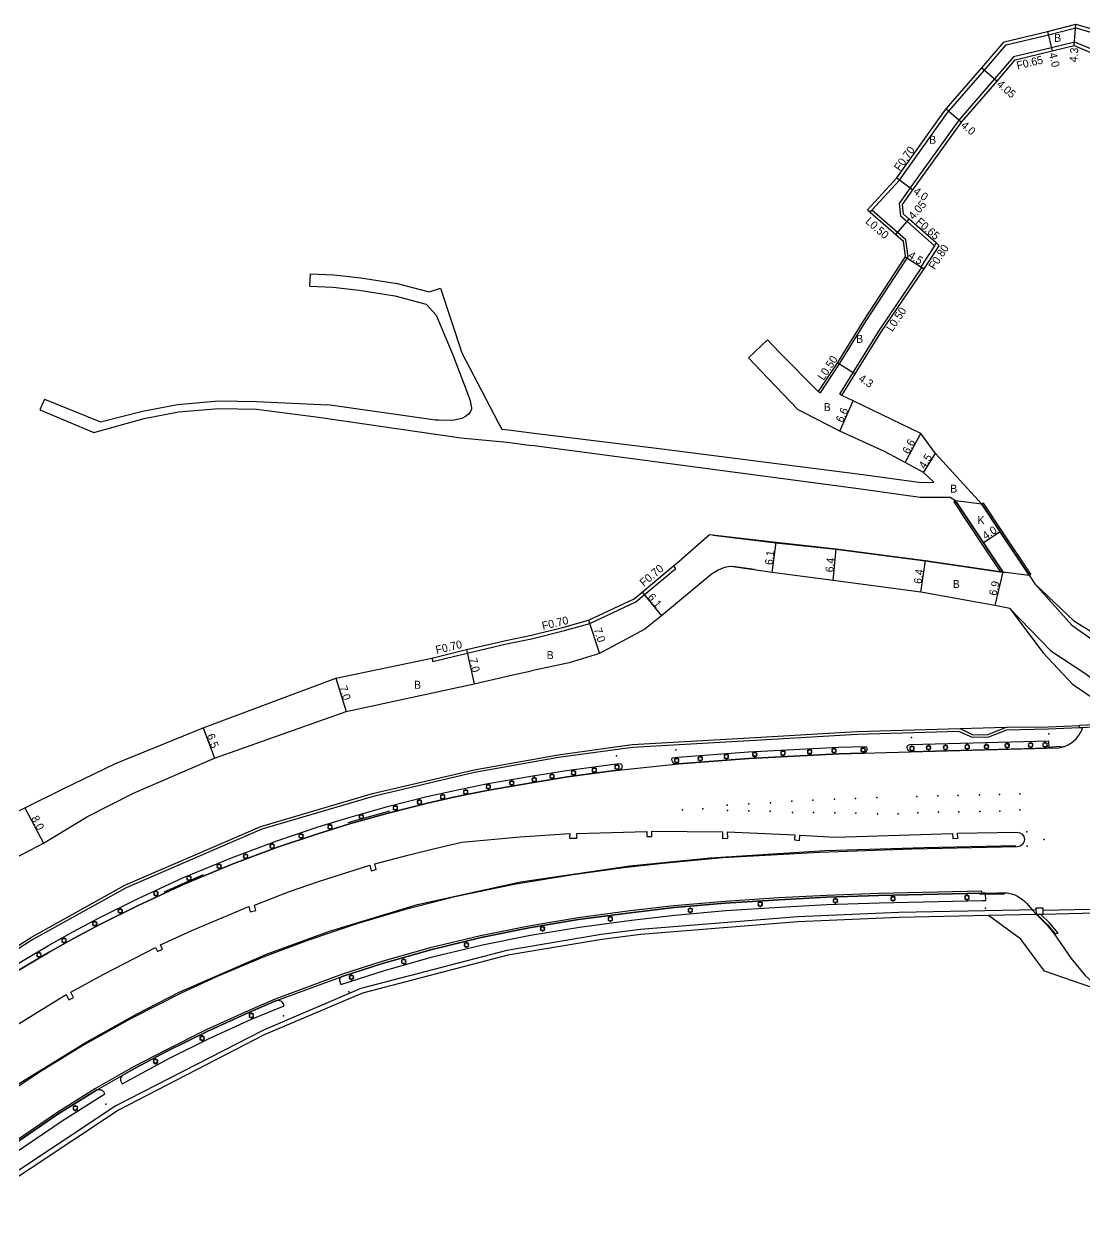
# Model space of a CAD drawing. Header units: metres. Extents: x -18400 to -16000, y -119400 to -117000.
# Drawn here: x -16384.2 to -16172.1, y -117499.7 to -117257.8 of the extents above; entities that cross this region are included whole.
import ezdxf

# ---------------------------------------------------------------- set-up
doc = ezdxf.new("R2010")
doc.units = ezdxf.units.M
doc.header["$LTSCALE"] = 2.5
for name, color, linetype in [('側溝・桝', 7, 'Continuous'), ('幅員', 7, 'Continuous'), ('植栽', 7, 'Continuous'), ('歩道・分離帯・安全施設', 7, 'Continuous'), ('舗装', 7, 'Continuous'), ('道路', 7, 'Continuous')]:
    doc.layers.add(name, color=color, linetype=linetype)
doc.styles.get("Standard").update_dxf_attribs({"font": ''})
doc.styles.get('Standard').set_extended_font_data('@MS PGothic')

# ---------------------------------------------------------------- blocks, each defined once
blk = doc.blocks.new('223900')
for centre, start, end in [((-0.57735, 0.333333), 30, 270), ((-0.57735, -0.333333), 90, 330), ((0, 0.666667), 330, 210), ((0.57735, 0.333333), 270, 150), ((0.57735, -0.333333), 210, 90), ((0, -0.666667), 150, 30)]:
    blk.add_arc(centre, 0.333333, start, end)

msp = doc.modelspace()

# ---------------------------------------------------------------- linework, layer by layer
at = {"layer": '側溝・桝'}
for points in [[(-16214.97, -117295.35), (-16214.63, -117294.98), (-16209.13, -117288.99), (-16199.64, -117275.67), (-16199.24, -117275.2), (-16192.13, -117266.96), (-16187.79, -117261.93), (-16179.33, -117259.91), (-16173.85, -117258.51), (-16167.72, -117260.33), (-16164.43, -117261.4), (-16163.87, -117261.58)], [(-16168.27, -117264.54), (-16167.98, -117263.91), (-16174.04, -117261.37), (-16178.72, -117262.49), (-16186.34, -117264.31), (-16190.09, -117268.73), (-16197.25, -117276.95), (-16206.98, -117290.53), (-16209.17, -117293.65), (-16208.91, -117296.13), (-16207.62, -117297.27), (-16202.12, -117302.09)], [(-16207.84, -117300.94), (-16209.53, -117299.45), (-16214.63, -117294.98)], [(-16201.77, -117301.54), (-16202.12, -117302.09), (-16204.88, -117306.3), (-16204.63, -117306.47), (-16204.21, -117306.74)], [(-16225.36, -117331.21), (-16224.95, -117331.49), (-16221.11, -117325.69), (-16215.91, -117317.28), (-16207.56, -117304.55), (-16207.38, -117304.28)], [(-16220.63, -117332.03), (-16221.05, -117331.77), (-16218.38, -117327.47), (-16213.26, -117319.17), (-16204.63, -117306.47)], [(-16282.7, -117380.67), (-16276.11, -117379.02), (-16271.09, -117377.65), (-16261.84, -117373.31), (-16260.17, -117371.91), (-16253.86, -117366.64), (-16254.31, -117366.1)], [(-16302.65, -117384.56), (-16302.49, -117385.24), (-16295.59, -117383.54), (-16287.7, -117381.72), (-16282.7, -117380.67)], [(-16165.46, -117398.17), (-16173.13, -117398.5), (-16179.38, -117398.78), (-16187.69, -117398.95), (-16191.34, -117400.4), (-16194.54, -117400.44), (-16197.24, -117399.24), (-16217.62, -117399.83), (-16237.99, -117401.02), (-16262.56, -117402.41), (-16277.32, -117404.43), (-16294.1, -117407.43), (-16314.39, -117412.2), (-16336.68, -117418.75), (-16363.84, -117430.5), (-16382.46, -117440.84), (-16401.8, -117453.17)], [(-16197, -117398.66), (-16194.42, -117399.87), (-16191.45, -117399.83), (-16187.71, -117398.38)], [(-16162.29, -117397.49), (-16165.46, -117397.7), (-16173.11, -117398.04)], [(-16067.29, -117425.42), (-16080.53, -117426.32), (-16120.33, -117431.81), (-16157.76, -117434.67), (-16164.61, -117434.71), (-16180.47, -117435.06)], [(-16192.61, -117431.55), (-16192.62, -117431.18), (-16213.24, -117431.65), (-16223.71, -117432.01), (-16233.23, -117432.5), (-16244.01, -117433.21), (-16254.24, -117434.09), (-16262.98, -117435.11), (-16273.39, -117436.5), (-16283.27, -117438.13), (-16292.91, -117440.08), (-16303, -117442.51), (-16312.66, -117445.25), (-16320.75, -117447.86), (-16333.98, -117452.78), (-16339.42, -117455.08), (-16347.8, -117458.87), (-16355.89, -117462.93), (-16362.18, -117466.24), (-16364.78, -117467.69), (-16369.94, -117470.65), (-16377.65, -117475.49), (-16386.44, -117481.47)], [(-16181.75, -117434.93), (-16209.24, -117435.46), (-16229.48, -117436.29), (-16260.95, -117438.82), (-16268.81, -117439.82), (-16287.65, -117443), (-16316.86, -117450.62), (-16336.37, -117458.94), (-16365.9, -117474.11), (-16401.18, -117497.51), (-16421.9, -117515.33), (-16441.82, -117531.82), (-16443.45, -117534.59), (-16446.46, -117536.8), (-16488.69, -117578.94), (-16506.46, -117596.07), (-16510.7, -117600)], [(-16181.73, -117435.84), (-16191.31, -117436.04)], [(-16177.41, -117439.55), (-16179.21, -117437.42), (-16180.83, -117435.82)], [(-16164.59, -117435.46), (-16180.45, -117435.81)], [(-16178.15, -117439.67), (-16177.41, -117439.55)]]:
    msp.add_lwpolyline(points, dxfattribs=at)
at = {"layer": '側溝・桝', "flags": 128}
msp.add_lwpolyline([(-16207.38, -117304.28), (-16207.84, -117300.94)], dxfattribs=at)
at = {"layer": '側溝・桝'}
msp.add_lwpolyline([(-16181.73, -117435.84), (-16181.76, -117434.52), (-16180.48, -117434.49), (-16180.45, -117435.81)], close=True, dxfattribs=at)
at = {"layer": '幅員'}
for points in [[(-16174.18, -117262.07), (-16173.84, -117257.79)], [(-16179.49, -117259.23), (-16178.57, -117263.12)], [(-16192.66, -117266.51), (-16189.6, -117269.15)], [(-16199.77, -117274.74), (-16196.74, -117277.35)], [(-16209.67, -117288.54), (-16206.45, -117290.9)], [(-16209.86, -117299.83), (-16207.19, -117296.78)], [(-16207.98, -117304.28), (-16204.21, -117306.74)], [(-16221.53, -117325.42), (-16217.96, -117327.73)], [(-16221.07, -117339.18), (-16218.41, -117333.13)], [(-16207.98, -117345.44), (-16204.85, -117339.62)], [(-16204.32, -117347.44), (-16201.91, -117343.65)], [(-16188.98, -117359.31), (-16192.3, -117361.52)], [(-16234.56, -117367.45), (-16233.82, -117361.39)], [(-16222.41, -117369.06), (-16221.82, -117362.69)], [(-16204.85, -117371.38), (-16203.94, -117365.04)], [(-16188.46, -117367.3), (-16190.07, -117374.01)], [(-16260.62, -117371.38), (-16256.74, -117376.08)], [(-16271.33, -117376.99), (-16269.12, -117383.63)], [(-16295.75, -117382.86), (-16294.18, -117389.68)], [(-16321.89, -117388.57), (-16319.8, -117395.25)], [(-16348.4, -117398.51), (-16346.11, -117404.59)], [(-16384.08, -117414.51), (-16380.33, -117421.58)]]:
    msp.add_lwpolyline(points, dxfattribs=at)
at = {"layer": '植栽'}
for points in [[(-16221.24, -117403.71), (-16239.26, -117404.61), (-16253.35, -117405.7), (-16253.73, -117405.71), (-16254.02, -117405.68), (-16254.26, -117405.61), (-16254.48, -117405.36), (-16254.62, -117405.11), (-16254.67, -117404.81), (-16254.62, -117404.51), (-16253.47, -117404.38), (-16239.35, -117403.28), (-16221.29, -117402.39), (-16215.87, -117402.23), (-16215.81, -117402.3), (-16215.74, -117402.39), (-16215.65, -117402.61), (-16215.62, -117402.81), (-16215.64, -117402.98), (-16215.69, -117403.13), (-16215.81, -117403.32), (-16215.98, -117403.47), (-16216.15, -117403.56), (-16216.61, -117403.58)], [(-16206.99, -117401.8), (-16179.33, -117401.08), (-16179.28, -117402.58), (-16206.95, -117403.3), (-16207.1, -117403.2), (-16207.31, -117403.01), (-16207.46, -117402.8), (-16207.58, -117402.55), (-16207.59, -117402.32), (-16207.52, -117402.1), (-16207.38, -117401.99)], [(-16320.63, -117448.21), (-16320.83, -117448.33), (-16320.95, -117448.47), (-16321.05, -117448.62), (-16321.12, -117448.82), (-16321.12, -117449.06), (-16320.89, -117449.86), (-16312.12, -117447.02), (-16302.53, -117444.31), (-16292.51, -117441.89), (-16282.94, -117439.95), (-16273.12, -117438.33), (-16262.75, -117436.95), (-16254.06, -117435.93), (-16243.87, -117435.06), (-16233.12, -117434.35), (-16223.63, -117433.86), (-16213.18, -117433.5), (-16192.58, -117433.04), (-16191.86, -117433.03), (-16191.89, -117431.54), (-16192.61, -117431.55), (-16213.23, -117432.01), (-16223.7, -117432.38), (-16233.21, -117432.87), (-16243.98, -117433.58), (-16254.21, -117434.45), (-16262.93, -117435.47), (-16273.34, -117436.86), (-16283.21, -117438.49), (-16292.83, -117440.44), (-16302.9, -117442.87), (-16312.55, -117445.6)], [(-16333.84, -117453.12), (-16339.27, -117455.42), (-16347.64, -117459.2), (-16355.72, -117463.25), (-16362, -117466.56), (-16364.6, -117468.02), (-16364.77, -117468.2), (-16364.9, -117468.42), (-16364.96, -117468.67), (-16364.94, -117468.93), (-16364.86, -117469.18), (-16364.58, -117469.69), (-16355.16, -117464.59), (-16347.08, -117460.54), (-16338.71, -117456.76), (-16332.21, -117454.07), (-16332.39, -117453.64), (-16332.51, -117453.46), (-16332.66, -117453.3), (-16332.84, -117453.17), (-16333.04, -117453.08), (-16333.24, -117453.03), (-16333.49, -117453.02)]]:
    msp.add_lwpolyline(points, close=True, dxfattribs=at)
for points in [[(-16390.52, -117448.74), (-16384.07, -117444.81), (-16379.34, -117442.01), (-16374.47, -117439.31), (-16369.06, -117436.43), (-16361.52, -117432.69), (-16352.37, -117428.45), (-16342.74, -117424.47), (-16333.7, -117421.07), (-16325.4, -117418.28), (-16319.49, -117416.48), (-16311.54, -117414.24), (-16303.7, -117412.25), (-16298.14, -117411.01), (-16291.83, -117409.72), (-16282.46, -117408.09), (-16275.7, -117407.01), (-16266.72, -117405.81), (-16265.06, -117405.6), (-16264.87, -117405.68), (-16264.71, -117405.83), (-16264.64, -117406.06), (-16264.62, -117406.28), (-16264.65, -117406.45), (-16264.76, -117406.67), (-16264.95, -117406.86), (-16265.1, -117406.94), (-16265.44, -117407.01)], [(-16265.44, -117407.01), (-16266.59, -117407.13), (-16275.56, -117408.33), (-16282.32, -117409.41), (-16291.69, -117411.03), (-16298, -117412.33), (-16303.56, -117413.57), (-16311.4, -117415.56), (-16319.36, -117417.79), (-16325.27, -117419.6), (-16333.57, -117422.39), (-16342.6, -117425.79), (-16352.24, -117429.77), (-16361.38, -117434.01), (-16368.93, -117437.75), (-16374.34, -117440.63), (-16379.21, -117443.33), (-16383.94, -117446.13), (-16390.38, -117450.05)], [(-16385.35, -117483.02), (-16376.62, -117477.07), (-16368.07, -117471.69), (-16368.2, -117471.45), (-16368.31, -117471.3), (-16368.46, -117471.15), (-16368.61, -117471.05), (-16368.73, -117470.98), (-16368.86, -117470.93), (-16368.97, -117470.9), (-16369.1, -117470.87), (-16369.25, -117470.86), (-16369.43, -117470.88), (-16369.58, -117470.91), (-16369.75, -117470.97), (-16377.45, -117475.79), (-16386.22, -117481.78)]]:
    msp.add_lwpolyline(points, dxfattribs=at)
at = {"layer": '歩道・分離帯・安全施設'}
for points in [[(-16188.15, -117367.5), (-16203.96, -117365.19), (-16221.84, -117362.84), (-16233.84, -117361.54), (-16246.38, -117360.06)], [(-16242.46, -117366.15), (-16238.2, -117366.77)], [(-16390.38, -117450.05), (-16383.94, -117446.13), (-16379.21, -117443.33), (-16374.34, -117440.63), (-16368.93, -117437.75), (-16361.38, -117434.01), (-16352.24, -117429.77), (-16342.6, -117425.79), (-16333.57, -117422.39), (-16325.27, -117419.6), (-16319.36, -117417.79), (-16311.4, -117415.56), (-16303.56, -117413.57), (-16298, -117412.33), (-16291.69, -117411.03), (-16282.32, -117409.41), (-16275.56, -117408.33), (-16266.59, -117407.13), (-16253.35, -117405.7), (-16239.26, -117404.61), (-16221.24, -117403.71), (-16206.95, -117403.3), (-16177.26, -117402.53), (-16175.96, -117402.18), (-16175.35, -117401.88), (-16174.65, -117401.46), (-16173.76, -117400.7), (-16173.17, -117399.92), (-16172.63, -117398.98), (-16172.51, -117398.5), (-16173.13, -117398.5), (-16173.11, -117398.04)], [(-16390.38, -117450.05), (-16383.94, -117446.13), (-16379.21, -117443.33), (-16374.34, -117440.63), (-16368.93, -117437.75), (-16361.38, -117434.01), (-16352.24, -117429.77), (-16342.6, -117425.79), (-16333.57, -117422.39), (-16325.27, -117419.6), (-16319.36, -117417.79), (-16311.4, -117415.56), (-16303.56, -117413.57), (-16298, -117412.33), (-16291.69, -117411.03), (-16282.32, -117409.41), (-16275.56, -117408.33), (-16266.59, -117407.13), (-16253.35, -117405.7), (-16239.26, -117404.61), (-16221.24, -117403.71), (-16206.95, -117403.3), (-16177.26, -117402.53), (-16175.96, -117402.18), (-16175.35, -117401.88), (-16174.65, -117401.46), (-16173.76, -117400.7), (-16173.17, -117399.92), (-16172.63, -117398.98), (-16172.51, -117398.5)], [(-16206.95, -117403.3), (-16177.26, -117402.53), (-16176.03, -117402.2)], [(-16179.54, -117402.38), (-16176.81, -117402.14)], [(-16253.73, -117405.74), (-16253.35, -117405.7), (-16239.26, -117404.61), (-16221.24, -117403.71), (-16216.15, -117403.57)], [(-16390.38, -117450.05), (-16383.94, -117446.13), (-16379.21, -117443.33), (-16374.34, -117440.63), (-16368.93, -117437.75), (-16361.38, -117434.01), (-16352.24, -117429.77), (-16342.6, -117425.79), (-16333.57, -117422.39), (-16325.27, -117419.6), (-16319.36, -117417.79), (-16311.4, -117415.56), (-16303.56, -117413.57), (-16298, -117412.33), (-16291.69, -117411.03), (-16282.32, -117409.41), (-16275.56, -117408.33), (-16266.59, -117407.13), (-16265.1, -117406.97)], [(-16311.12, -117415.17), (-16319.48, -117417.5)], [(-16387.83, -117459.25), (-16375.82, -117451.84), (-16375.25, -117452.87), (-16374.33, -117452.4), (-16374.85, -117451.35), (-16368.44, -117447.84), (-16357.94, -117442.42), (-16357.53, -117443.25), (-16356.52, -117442.76), (-16356.94, -117441.92), (-16350.66, -117439.03), (-16339.27, -117434.21), (-16339.01, -117435.27), (-16337.87, -117435.01), (-16338.14, -117433.95), (-16331.37, -117431.27), (-16325.35, -117429.2), (-16315.08, -117425.94), (-16314.81, -117427.07), (-16313.79, -117426.82), (-16314.07, -117425.69), (-16307.22, -117423.88), (-16302.1, -117422.6), (-16296.66, -117421.39), (-16285.03, -117420.32), (-16275.09, -117419.6), (-16275.11, -117420.55), (-16273.67, -117420.58), (-16273.65, -117419.63), (-16259.68, -117419.21), (-16259.67, -117420.23), (-16258.65, -117420.22), (-16258.66, -117419.19), (-16244.54, -117419.3), (-16244.51, -117420.6), (-16243.49, -117420.58), (-16243.52, -117419.29), (-16230.05, -117419.89), (-16230.14, -117420.92), (-16229.13, -117421.01), (-16229.03, -117419.94), (-16221.98, -117420.35), (-16198.52, -117419.6), (-16198.48, -117420.61), (-16197.46, -117420.57), (-16197.49, -117419.57), (-16185.62, -117419.38), (-16185.06, -117419.47), (-16184.57, -117419.78), (-16184.24, -117420.25), (-16184.11, -117420.81), (-16184.22, -117421.38), (-16184.53, -117421.86), (-16185.01, -117422.18), (-16185.57, -117422.29), (-16206.59, -117422.75), (-16225.14, -117423.43), (-16244.46, -117424.53), (-16256.54, -117425.6), (-16264.35, -117426.51), (-16274.86, -117427.96), (-16286.18, -117429.83), (-16298.06, -117432.33), (-16308.19, -117434.89), (-16317.49, -117437.62), (-16327.36, -117440.93), (-16336.08, -117444.2), (-16345.63, -117448.25), (-16352.84, -117451.57), (-16362.96, -117456.71), (-16372.35, -117461.98), (-16381.14, -117467.36), (-16390.1, -117473.35)], [(-16421.54, -117494.86), (-16404.83, -117483.63), (-16384.83, -117469.35), (-16371.67, -117461.27), (-16361.72, -117455.74), (-16353.2, -117451.37), (-16335.74, -117443.73), (-16323.14, -117439.14), (-16305.55, -117433.81), (-16284.91, -117429.31), (-16263.07, -117426.09), (-16246.91, -117424.47), (-16223.96, -117423.06), (-16204.19, -117422.43), (-16185.83, -117422)], [(-16348.44, -117427.9), (-16356.27, -117431.35)], [(-16386.22, -117481.78), (-16377.45, -117475.79), (-16369.75, -117470.97), (-16364.6, -117468.02), (-16362, -117466.56), (-16355.72, -117463.25), (-16347.64, -117459.2), (-16339.27, -117455.42), (-16333.84, -117453.12), (-16320.63, -117448.21), (-16312.55, -117445.6), (-16302.9, -117442.87), (-16292.83, -117440.44), (-16283.21, -117438.49), (-16273.34, -117436.86), (-16262.93, -117435.47), (-16254.21, -117434.45), (-16243.98, -117433.58), (-16233.21, -117432.87), (-16223.7, -117432.38), (-16213.23, -117432.01), (-16192.61, -117431.55), (-16191.89, -117431.54), (-16189.5, -117431.49), (-16188.55, -117431.48), (-16187.63, -117431.5), (-16186.75, -117431.67), (-16186.02, -117431.93), (-16185.54, -117432.17), (-16185.04, -117432.47), (-16184.53, -117432.82), (-16184.07, -117433.2), (-16183.71, -117433.54), (-16182.51, -117434.95), (-16181.73, -117435.84), (-16179.66, -117437.88), (-16178.15, -117439.67)], [(-16386.22, -117481.78), (-16377.45, -117475.79), (-16369.75, -117470.97), (-16364.6, -117468.02), (-16362, -117466.56), (-16355.72, -117463.25), (-16347.64, -117459.2), (-16339.27, -117455.42), (-16333.84, -117453.12), (-16320.63, -117448.21), (-16312.55, -117445.6), (-16302.9, -117442.87), (-16292.83, -117440.44), (-16283.21, -117438.49), (-16273.34, -117436.86), (-16262.93, -117435.47), (-16254.21, -117434.45), (-16243.98, -117433.58), (-16233.21, -117432.87), (-16223.7, -117432.38), (-16213.23, -117432.01), (-16192.61, -117431.55), (-16191.89, -117431.54), (-16189.5, -117431.49), (-16188.55, -117431.48), (-16187.63, -117431.5), (-16186.75, -117431.67), (-16186.02, -117431.93), (-16185.54, -117432.17), (-16185.04, -117432.47), (-16184.53, -117432.82), (-16184.07, -117433.2), (-16183.71, -117433.54), (-16182.51, -117434.95), (-16181.73, -117435.84), (-16179.66, -117437.88), (-16178.15, -117439.67)], [(-16193.05, -117431.77), (-16188.14, -117431.72)], [(-16181.79, -117435.62), (-16179.58, -117437.8), (-16178.02, -117439.65)], [(-16178.15, -117439.67), (-16174.79, -117444.66), (-16172.01, -117448.04), (-16168.54, -117451.17)]]:
    msp.add_lwpolyline(points, dxfattribs=at)
at = {"layer": '歩道・分離帯・安全施設', "flags": 128}
msp.add_lwpolyline([(-16182.03, -117369.73), (-16174.66, -117377.94), (-16158.44, -117389.38), (-16152.5, -117392.72), (-16144.17, -117395.84)], dxfattribs=at)
at = {"layer": '歩道・分離帯・安全施設'}
for p in [(-16206.69, -117400.42, 41.5), (-16179.28, -117399.73, 40.47), (-16253.84, -117402.92, 42.84), (-16265.76, -117404.1, 43.17), (-16222.09, -117412.74, 41.66), (-16217.91, -117412.65, 41.58), (-16213.63, -117412.44, 41.42), (-16205.63, -117412.2, 41.2), (-16201.45, -117412.13, 41.08), (-16197.4, -117412.06, 41.01), (-16193.13, -117411.89, 40.92), (-16189.14, -117411.83, 40.8), (-16185.05, -117411.68, 40.67), (-16252.5, -117414.89, 42.38), (-16248.48, -117414.68, 42.28), (-16243.56, -117413.95, 42.26), (-16243.53, -117415, 42.09), (-16239.28, -117413.69, 42.15), (-16239.23, -117415.07, 42.03), (-16234.99, -117415.14, 41.91), (-16234.9, -117413.47, 41.94), (-16230.64, -117413.16, 41.87), (-16226.45, -117412.95, 41.76), (-16197.22, -117415.3, 40.94), (-16193.05, -117415.22, 40.85), (-16189.08, -117415.15, 40.75), (-16185.04, -117414.93, 40.7), (-16230.53, -117415.41, 41.72), (-16226.32, -117415.43, 41.73), (-16222.03, -117415.53, 41.63), (-16217.87, -117415.59, 41.42), (-16213.52, -117415.68, 41.39), (-16209.39, -117415.67, 41.28), (-16205.44, -117415.47, 41.13), (-16201.29, -117415.39, 41.09), (-16183.66, -117419.31, 40.69), (-16183.57, -117422.19, 40.71), (-16180.17, -117420.84, 40.64), (-16191.89, -117434.55, 40.88), (-16319.25, -117451.3, 43.38), (-16332.35, -117456.08, 43.63), (-16367.87, -117473.77, 44.2)]:
    msp.add_point(p, dxfattribs=at)
at = {"layer": '舗装', "flags": 128}
msp.add_lwpolyline([(-16187.02, -117374.65), (-16178.86, -117383.12), (-16172.27, -117387.45), (-16159.1, -117396.91), (-16160.44, -117398.92)], dxfattribs=at)
at = {"layer": '道路'}
for points in [[(-16215.49, -117294.88), (-16209.67, -117288.54), (-16200.19, -117275.23), (-16199.77, -117274.74), (-16192.66, -117266.51), (-16188.17, -117261.3), (-16179.49, -117259.23), (-16173.84, -117257.79), (-16167.51, -117259.66), (-16164.06, -117260.78), (-16163.87, -117261.58), (-16161.93, -117269.95), (-16159.97, -117276.96), (-16159.88, -117278.46), (-16158.82, -117295.54), (-16158.61, -117298.92), (-16161.2, -117309.47), (-16163.58, -117319.12), (-16161.76, -117324.4), (-16160.59, -117327.81), (-16156.23, -117333.42), (-16148.97, -117338.93)], [(-16183.21, -117367.97), (-16188.98, -117359.31), (-16192.66, -117353.78), (-16201.91, -117343.65), (-16204.85, -117339.62), (-16218.41, -117333.13), (-16220.63, -117332.03), (-16217.96, -117327.73), (-16212.84, -117319.44), (-16204.21, -117306.74), (-16201.16, -117302.08), (-16201.77, -117301.54), (-16207.19, -117296.78), (-16208.29, -117295.81), (-16208.5, -117293.82), (-16206.45, -117290.9), (-16196.74, -117277.35), (-16189.6, -117269.15), (-16185.99, -117264.89), (-16178.57, -117263.12), (-16174.18, -117262.07), (-16169.21, -117264.15), (-16168.27, -117264.54)], [(-16215.49, -117294.88), (-16214.97, -117295.35), (-16209.86, -117299.83), (-16208.31, -117301.19)], [(-16207.9, -117304.16), (-16216.33, -117317.01), (-16221.53, -117325.42), (-16225.36, -117331.21)], [(-16327.07, -117310.19), (-16326.96, -117307.7)], [(-16326.96, -117307.7), (-16322.25, -117307.9), (-16316.89, -117308.52), (-16309.57, -117309.63), (-16303.18, -117311.34)], [(-16327.07, -117310.19), (-16322.44, -117310.39), (-16317.22, -117311), (-16310.08, -117312.08), (-16303.83, -117313.76)], [(-16303.18, -117311.34), (-16300.94, -117310.6)], [(-16300.94, -117310.6), (-16296.64, -117323.5), (-16289.44, -117337.31), (-16288.67, -117338.76)], [(-16303.83, -117313.76), (-16301.82, -117315.97), (-16298.49, -117323.9), (-16295.49, -117331.77), (-16295.01, -117333.13), (-16294.75, -117334.5), (-16294.76, -117334.79), (-16294.98, -117335.34), (-16295.37, -117335.84), (-16295.93, -117336.22), (-16296.67, -117336.62), (-16297.53, -117336.87), (-16298.54, -117337.03), (-16301.24, -117336.99), (-16301.91, -117336.94), (-16323.49, -117333.93)], [(-16239.31, -117324.51), (-16235.55, -117320.92)], [(-16225.36, -117331.21), (-16233.09, -117323.5), (-16235.55, -117320.92)], [(-16228.21, -117335.5), (-16229.41, -117334.88), (-16236.85, -117327.09), (-16239.31, -117324.51)], [(-16380.12, -117332.78), (-16381.08, -117334.88)], [(-16380.12, -117332.78), (-16368.94, -117337.28), (-16360.56, -117335.15), (-16353.52, -117333.85), (-16345.33, -117333.12), (-16337.73, -117333.25)], [(-16381.08, -117334.88), (-16370.31, -117339.43), (-16360.24, -117336.62), (-16353.32, -117335.33), (-16345.28, -117334.62), (-16337.76, -117334.78), (-16325.32, -117336.4), (-16296.87, -117340.51), (-16287.58, -117341.39), (-16282.7, -117342.03)], [(-16337.73, -117333.25), (-16323.49, -117333.93)], [(-16202.23, -117349.38), (-16204.32, -117347.44), (-16207.98, -117345.44), (-16212.09, -117343.21), (-16221.07, -117339.18), (-16228.21, -117335.5)], [(-16288.67, -117338.76), (-16287.3, -117338.9), (-16282.7, -117339.51)], [(-16282.7, -117339.51), (-16257.19, -117342.67), (-16216.46, -117347.82), (-16204.76, -117349.45), (-16202.23, -117349.38)], [(-16197.91, -117353.11), (-16199.01, -117352.46), (-16204.96, -117352.45), (-16216.86, -117350.79), (-16257.51, -117345.34), (-16282.7, -117342.03)], [(-16188.99, -117367.22), (-16188.46, -117367.3), (-16192.3, -117361.52), (-16197.91, -117353.11)], [(-16282.7, -117379.96), (-16276.28, -117378.34), (-16271.33, -117376.99), (-16262.22, -117372.71), (-16260.62, -117371.38), (-16254.31, -117366.1), (-16253.76, -117365.64), (-16247.15, -117359.81), (-16233.82, -117361.39), (-16221.82, -117362.69), (-16203.94, -117365.04), (-16188.99, -117367.22)], [(-16187.02, -117374.65), (-16190.07, -117374.01), (-16204.85, -117371.38), (-16222.41, -117369.06), (-16234.56, -117367.45), (-16242.85, -117366.25), (-16243.4, -117366.29), (-16243.87, -117366.38), (-16244.46, -117366.57), (-16245.36, -117366.94), (-16246.79, -117367.81), (-16256.74, -117376.08), (-16260.06, -117378.75), (-16269.12, -117383.63), (-16275.23, -117385.47), (-16282.7, -117387.1)], [(-16183.21, -117367.97), (-16182.03, -117369.73), (-16174.23, -117377.08), (-16169.24, -117380.16), (-16162.15, -117384.98), (-16157.6, -117387.88), (-16152.45, -117391.04), (-16143.67, -117394.63), (-16144.17, -117395.84)], [(-16417.68, -117439.51), (-16414.13, -117435.27), (-16410.5, -117431.84), (-16404.22, -117426.54), (-16397.78, -117422.2), (-16392.13, -117418.43), (-16384.08, -117414.51), (-16376.53, -117410.79), (-16365.96, -117405.62), (-16348.4, -117398.51), (-16321.89, -117388.57), (-16302.65, -117384.56), (-16295.75, -117382.86), (-16287.85, -117381.03), (-16282.7, -117379.96)], [(-16423.95, -117460.87), (-16421.66, -117457.28), (-16417.28, -117451.91), (-16410.96, -117443.15), (-16408.75, -117440.63), (-16406.2, -117438.08), (-16399.34, -117432.44), (-16392.64, -117427.95), (-16380.33, -117421.58), (-16371.55, -117416.21), (-16362.32, -117411.57), (-16346.11, -117404.59), (-16319.8, -117395.25), (-16294.18, -117389.68), (-16286.44, -117387.89), (-16282.7, -117387.1)], [(-16174.49, -117389.77), (-16168.14, -117394.09), (-16163.37, -117397.12), (-16160.15, -117399.1), (-16147.08, -117402.97)], [(-16424.19, -117465.92), (-16421.19, -117464.62), (-16417.15, -117463.19), (-16402.11, -117452.69), (-16382.76, -117440.35), (-16364.09, -117429.99), (-16336.87, -117418.21), (-16314.54, -117411.65), (-16294.21, -117406.87), (-16277.41, -117403.87), (-16262.62, -117401.84), (-16238.02, -117400.45), (-16217.65, -117399.26), (-16190.09, -117398.45), (-16187.61, -117398.38)], [(-16187.61, -117398.38), (-16179.4, -117398.28), (-16173.11, -117398.04)], [(-16184.88, -117440.79), (-16191.31, -117436.04), (-16209.21, -117436.46), (-16229.43, -117437.29), (-16260.84, -117439.81), (-16268.68, -117440.81), (-16287.45, -117443.98), (-16316.54, -117451.57), (-16336.22, -117459.88), (-16365.31, -117474.96), (-16400.56, -117498.3), (-16421.37, -117515.94), (-16441.2, -117532.35), (-16442.84, -117535.14), (-16445.93, -117537.41), (-16449.11, -117540.59), (-16488.13, -117579.52), (-16505.91, -117596.65), (-16509.52, -117600)], [(-16168.54, -117451.17), (-16180.09, -117447.16), (-16184.88, -117440.79)]]:
    msp.add_lwpolyline(points, dxfattribs=at)
at = {"layer": '道路', "flags": 128}
for points in [[(-16207.9, -117304.16), (-16208.31, -117301.19)], [(-16187.02, -117374.65), (-16180.37, -117383.52), (-16174.49, -117389.77)]]:
    msp.add_lwpolyline(points, dxfattribs=at)
at = {"layer": '道路'}
for points in [[(-16192.64, -117361.75), (-16188.99, -117367.22), (-16188.46, -117367.3), (-16192.3, -117361.52), (-16197.91, -117353.11), (-16198.24, -117353.33)], [(-16192.3, -117361.52), (-16188.46, -117367.3), (-16183.21, -117367.97), (-16188.98, -117359.31), (-16192.66, -117353.78), (-16197.91, -117353.11)], [(-16188.64, -117359.09), (-16192.33, -117353.55), (-16192.66, -117353.78), (-16188.98, -117359.31), (-16183.21, -117367.97), (-16182.88, -117367.74)]]:
    msp.add_lwpolyline(points, close=True, dxfattribs=at)

# ---------------------------------------------------------------- block references
at = {"layer": '植栽', "xscale": 0.5, "yscale": 0.5, "zscale": 0.5}
for p in [(-16232.43, -117403.57, 41.72), (-16227.1, -117403.28, 41.59), (-16222.22, -117403.06, 41.47), (-16216.39, -117402.92, 41.32), (-16206.63, -117402.62, 40.92), (-16203.31, -117402.46, 40.78), (-16199.92, -117402.42, 40.64), (-16195.58, -117402.31, 40.46), (-16191.72, -117402.26, 40.3), (-16187.58, -117402.05, 40.13), (-16182.9, -117401.98, 39.94), (-16180, -117401.91, 39.82), (-16253.7, -117405.04, 42.26), (-16248.98, -117404.65, 42.14), (-16243.75, -117404.23, 42.01), (-16238.07, -117403.81, 41.86), (-16278.62, -117408.19, 43.05), (-16274.32, -117407.51, 42.94), (-16270.17, -117406.95, 42.81), (-16265.62, -117406.36, 42.67), (-16291.36, -117410.27, 43.4), (-16286.67, -117409.53, 43.26), (-16282.18, -117408.86, 43.13), (-16305.14, -117413.37, 43.76), (-16300.5, -117412.3, 43.63), (-16295.89, -117411.33, 43.5), (-16309.96, -117414.52, 43.84), (-16316.78, -117416.26, 43.96), (-16328.82, -117420.13, 44.19), (-16323.03, -117418.32, 44.07), (-16334.61, -117422.15, 44.31), (-16339.92, -117424.21, 44.41), (-16345.22, -117426.2, 44.51), (-16351.25, -117428.58, 44.61), (-16357.87, -117431.64, 44.74), (-16210.43, -117432.65, 40.68), (-16195.63, -117432.42, 39.96), (-16365, -117435.12, 44.85), (-16250.97, -117435, 41.42), (-16236.99, -117433.77, 41.17), (-16221.94, -117433.07, 40.78), (-16266.97, -117436.68, 41.77), (-16370.09, -117437.67, 44.92), (-16280.53, -117438.66, 42.04), (-16376.24, -117441.02, 45.04), (-16295.74, -117441.88, 42.33), (-16381.26, -117443.91, 45.13), (-16308.28, -117445.23, 42.58), (-16318.74, -117448.4, 42.83), (-16338.78, -117456.03, 43.19), (-16348.61, -117460.58, 43.33), (-16357.94, -117465.21, 43.52), (-16373.98, -117474.57, 43.79)]:
    msp.add_blockref('223900', p, dxfattribs=at)

# ---------------------------------------------------------------- texts
at = {"layer": '側溝・桝'}
for s, rotation, p in [('F0.65', 13.4188, (-16185.5, -117266.86)), ('F0.70', 54.5364, (-16209.05, -117287.29)), ('L0.50', 318.7264, (-16216.07, -117297.42)), ('F0.65', 318.7264, (-16205.98, -117297.51)), ('F0.80', 56.7672, (-16202.1, -117307)), ('L0.50', 55.8159, (-16210.58, -117319.41)), ('L0.50', 56.49, (-16224.29, -117329.14)), ('F0.70', 39.8887, (-16260.27, -117370.34)), ('F0.70', 13.0855, (-16280.44, -117378.92)), ('F0.70', 13.2716, (-16301.7, -117383.72))]:
    msp.add_text(s, height=1.6, rotation=rotation, dxfattribs=at).set_placement(p)
at = {"layer": '幅員'}
for s, rotation, p in [('4.3', 85.4445, (-16173.57, -117265.44)), ('4.0', 283.4191, (-16179.25, -117263.69)), ('4.05', 319.2142, (-16189.8, -117270.03)), ('4.0', 319.2153, (-16196.96, -117278.22)), ('4.0', 323.8262, (-16206.5, -117291.52)), ('4.05', 48.7264, (-16206.31, -117296.99)), ('4.5', 326.8369, (-16207.53, -117304.38)), ('4.3', 327.1613, (-16217.47, -117329.01)), ('6.6', 66.2684, (-16220.48, -117337.58)), ('6.6', 61.7326, (-16207.26, -117343.89)), ('4.5', 57.513, (-16204.06, -117346.84)), ('4.0', 33.6618, (-16191.88, -117360.94)), ('6.1', 83.0413, (-16234.49, -117366)), ('6.4', 84.74, (-16222.36, -117367.46)), ('6.4', 81.8458, (-16204.72, -117369.78)), ('6.9', 76.5156, (-16189.73, -117372.19)), ('6.1', 309.5162, (-16259.62, -117372.43)), ('7.0', 288.4335, (-16270.31, -117378.79)), ('7.0', 282.9734, (-16295.23, -117384.69)), ('7.0', 287.3926, (-16321.23, -117390.36)), ('6.5', 290.6296, (-16347.73, -117400.02)), ('8.0', 297.9683, (-16382.87, -117416.59))]:
    msp.add_text(s, height=1.6, rotation=rotation, dxfattribs=at).set_placement(p)
at = {"layer": '舗装'}
for s, p in [('B', (-16178.19, -117261.32)), ('B', (-16203.19, -117281.71)), ('B', (-16217.79, -117321.51)), ('B', (-16224.27, -117335.16)), ('B', (-16198.97, -117351.47)), ('K', (-16193.5, -117357.73)), ('B', (-16198.46, -117370.54)), ('B', (-16279.7, -117384.75)), ('B', (-16306.22, -117390.7))]:
    msp.add_text(s, height=1.6, dxfattribs=at).set_placement(p)

doc.saveas('drawing.dxf')
